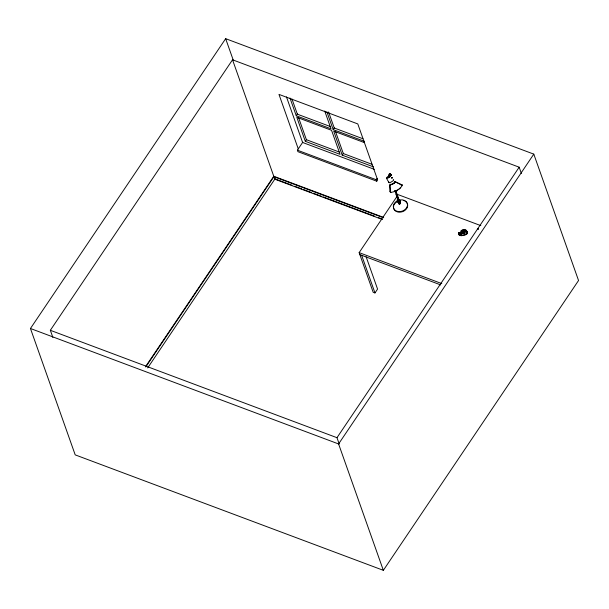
<?xml version="1.0" encoding="UTF-8"?>
<svg xmlns="http://www.w3.org/2000/svg" width="609" height="609" viewBox="0 0 609 609"><rect width="100%" height="100%" fill="white"/><g stroke="black" fill="none" stroke-linecap="round" stroke-linejoin="round"><path stroke-width="0.91" d="M389.417 176.709L389.28 174.075L390.209 173.869M390.232 176.443L390.316 174.722L389.417 175.049L389.714 175.681M391.838 177.744L391.968 178.117L391.808 177.645M390.887 192.383L390.24 192.132C390.217 184.961 387.636 184.946 392.759 183.964C394.229 183.682 395.469 181.261 394.799 181.512L402.321 185.372C400.09 189.33 395.264 191.919 390.803 192.391M386.433 178.201L386.456 177.995A2.801 0.769 -28.1 0 1 387.286 177.082L388.786 176.184A1.926 0.525 -28.1 0 1 390.072 175.811L390.399 176.191A2.801 0.769 -28.1 0 1 389.57 177.097L388.07 178.003A1.926 0.525 -28.1 0 1 386.784 178.376L386.433 178.201L389.06 182.761A2.466 0.678 -28.1 0 0 390.712 182.289L392.638 181.124A3.593 0.982 -28.1 0 0 393.703 179.959L393.285 179.472M388.611 182.54L388.641 182.274A3.593 0.982 -28.1 0 1 388.846 181.931M399.238 202.827C398.545 204.358 400.653 202.591 400.189 203.604C397.365 204.51 402.222 203.741 399.77 202.637M399.664 201.967L399.314 202.378M400.463 203.17L400.227 203.68L398.933 199.737C400.501 199.113 400.6 203.954 399.344 199.661M478.103 229.296L478.111 228.611M478.012 229.159L478.377 228.771M459.719 234.161C461.47 235.295 459.666 232.836 461.188 233.034A1.439 0.875 -10.8 0 0 461.515 232.889M466.829 231.557L466.608 230.704A3.258 1.987 -10.8 0 0 461.089 230.819L461.165 232.28L462.094 232.882A1.439 0.875 -10.8 0 1 461.424 234.305L461.066 234.396A1.439 0.875 -10.8 0 1 459.772 234.176L458.501 233.156L458.973 232.653M458.973 233.757L458.402 232.623M461.165 232.28L461.371 232.059A3.197 1.949 -10.8 0 1 466.776 231.945L467.164 233.255A2.215 1.355 -10.8 0 1 465.428 234.769L461.881 235.653A3.41 2.078 -10.8 0 1 459.079 234.907L458.455 232.745L458.714 233.947L459.201 233.826L458.942 232.569L458.478 232.554M388.649 176.793L388.017 177.211L388.778 176.945M390.194 184.146L390.377 184.748M390.095 191.629L390.354 190.906M394.944 182.19L394.99 181.695M395.096 181.825L394 183.157M461.272 232.585C454.253 231.846 462.36 236.216 461.226 232.204A2.444 1.492 -10.8 0 1 461.34 231.801M399.184 203.025C399.481 204.464 400.631 201.754 399.786 203.322M389.372 177.189L389.22 177.074M458.501 233.156L458.706 233.772M388.846 175.689L388.961 175.499M391.275 174.897L391.123 174.646M30.45 328.495L225.657 38.671L533.796 154.13L578.55 280.505L383.343 570.329L75.204 454.87L30.45 328.495L338.589 443.953L383.343 570.329M52.876 337.462L50.341 330.299L232.531 59.796L519.173 167.193L521.395 173.466M324.726 111.013L331.022 128.811L296.271 115.786L297.573 113.853M145.757 366.321L273.776 176.26L232.531 59.796M145.741 367.014L274.134 176.389L275.009 178.871L147.675 367.92M298.265 148.9L278.968 94.387L357.787 123.924L377.626 179.921L376.758 181.208L297.93 151.679L297.398 150.187L302.772 142.209M305.315 141.326L296.804 117.286L331.555 130.311L340.066 154.351L305.315 141.326L306.616 139.392M364.456 141.334L333.176 129.618L334.478 127.684M373.5 166.874L342.22 155.15L343.522 153.224M376.758 181.208L376.225 179.724L377.093 178.437M366.138 256.8L377.572 289.085L374.969 292.952L373.18 292.282L359.143 252.628L398.179 194.667L480.844 225.642M339.205 443.969L336.983 437.696L519.173 167.193M338.589 443.953L533.796 154.13M388.702 176.953L388.116 177.211L388.679 177.059M398.933 199.737L399.222 199.288M400.151 201.625L399.352 202.477L398.72 202.142M398.705 201.845L399.184 201.579M399.139 202.721L399.093 203.931L398.316 201.32M399.07 202.949L399.2 203.878M461.378 233.27L461.439 233.437A2.444 1.492 -10.8 0 0 462.003 234.062M388.177 177.12L388.39 176.945M458.577 232.714L458.889 233.81M478.149 228.588L477.936 229.022M393.939 183.202L391.8 184.42M399.07 189.011L399.649 188.554M394.282 182.906L392.455 184.116M399.717 188.501L400.357 187.998M394.411 191.53L394.343 191.089M388.862 175.476L388.862 175.765M458.607 233.666L459.133 233.574M395.987 190.861L397.578 189.97M389.258 177.478L388.885 177.318L389.288 177.173M388.42 177.196L388.534 176.937M399.222 201.739L398.552 201.252L399.435 201.282M391.846 184.42L390.681 184.748M389.181 174.341L389.318 174.745L389.334 174.212M390.354 174.616L390.331 173.984L390.529 175.415M390.125 173.9L389.235 174.616M397.251 200.11L397.959 200.056L398.979 203.482M397.289 200.224L397.959 200.056M397.426 200.589L397.662 201.023L397.456 200.452M399.268 200.186L399.268 200.475M398.248 200.612L399.062 200.346L398.355 200.993M397.327 200.346L397.723 201.198L397.411 200.597M399.74 200.536L400.067 201.655M398.469 201.8L399.116 203.901M398.058 202.31L398.72 202.416L398.058 202.31L397.296 199.95M398.697 202.553L398.705 202.036M397.883 200.079L398.964 203.711M399.306 203.946L400.083 203.299L399.306 203.946L394.822 190.678M400.182 203.589L399.748 201.899M458.973 232.714L458.539 233.323M391.252 184.634L390.293 184.748M458.744 232.539L460.45 233.255M400.684 184.618L402.176 184.87M400.661 184.694L401.582 184.687M399.192 202.401L398.773 202.234M399.824 202.546L400.486 203.155M330.375 126.55L297.352 114.18L292 99.054M362.934 138.745L334.257 128.004L328.586 111.987M364.113 142.514L333.709 131.118L342.22 155.15M339.411 152.083L306.396 139.712L298.517 117.461M371.977 164.285L343.301 153.544L335.422 131.285M374.345 169.34L302.604 142.46L286.466 96.884M297.398 150.187L376.225 179.724M273.776 176.26L383.693 217.443M383.472 217.763L273.913 176.717L274.788 179.191L382.574 219.575M274.651 178.734L291.932 185.212M294.604 186.217L301.729 188.881M303.51 189.551L311.526 192.551M313.308 193.22L321.324 196.227M323.105 196.89L374.771 216.248M378.334 217.588L381.006 218.585M359.143 252.628L441.799 283.604M359.843 254.615L440.726 284.921M50.341 330.299L336.983 437.696M394.769 181.589L402.13 184.946M397.274 199.874L398.134 202.287L397.647 201.221M458.836 233.635L458.44 232.92M396.596 190.845L396.505 190.548M396.467 190.975L396.375 190.724M389.501 175.019L389.699 175.628M388.473 175.4L388.687 176.047L388.473 175.4M391.602 177.554L391.762 178.041M390.247 173.984L390.415 174.265M391.153 175.103L390.986 174.585L391.138 175.057M390.399 174.73L390.506 175.072M390.613 175.4L390.087 173.809M395.089 191.462L394.906 190.906M400.197 203.102L399.017 199.714M389.456 175.103L389.631 175.415M467.126 232.76L466.852 231.976A3.258 1.987 -10.8 0 0 461.333 232.09M326.873 111.82L333.176 129.618M361.632 255.285L374.969 292.952M289.968 97.996L296.271 115.786M225.657 38.671L233.27 60.184M395.88 191.135L395.721 190.64M389.631 175.704L389.6 175.316M399.671 200.361L399.466 199.79M395.804 190.708L399.169 200.726M395.637 190.411L400.113 203.68M396.154 194.431L399.192 203.566M396.764 190.495L396.901 190.944L396.695 190.32M458.737 234.122L459.125 234.823A3.342 2.033 -10.8 0 0 461.866 235.561L465.405 234.678A2.154 1.317 -10.8 0 0 467.095 233.209L466.89 231.489M399.588 201.373L399.458 200.947L399.504 201.404M390.148 184.641L390.179 191.629M389.197 174.105L389.41 175.019M466.791 231.991L466.555 230.773A3.197 1.949 -10.8 0 0 461.15 230.887L461.196 232.257M461.401 233.171L461.386 233.049A2.444 1.492 -10.8 0 1 461.774 232.257M464.728 232.333A1.02 0.617 -10.8 0 1 463.54 233.057A1.02 0.617 -10.8 0 1 462.764 232.341M460.008 234.267A3.41 2.078 -10.8 0 0 461.637 234.389A3.342 2.033 -10.8 0 1 460.054 234.275M466.875 232.044A2.154 1.317 -10.8 0 1 466.76 232.44M460.823 233.125A1.439 0.875 -10.8 0 1 459.536 232.912M466.928 231.983A2.215 1.355 -10.8 0 1 466.814 232.394M464.035 232.311A0.952 0.579 -10.8 0 1 462.909 232.311M461.843 233.217A2.444 1.492 -10.8 0 1 461.485 232.935M464.066 232.341A1.02 0.617 -10.8 0 1 462.863 232.341M463.792 232.333A0.952 0.579 -10.8 0 1 463.091 232.333M464.971 233.178A1.416 0.86 -10.8 0 1 464.736 233.376M464.439 233.544A1.416 0.86 -10.8 0 1 464.088 233.658M462.764 233.544A1.416 0.86 -10.8 0 1 462.87 232.303M464.598 232.295A1.089 0.662 -10.8 0 1 464.446 233.3A1.089 0.662 -10.8 0 1 462.893 233.308A1.089 0.662 -10.8 0 1 463.312 232.303M464.363 232.41A1.089 0.662 -10.8 0 1 462.589 232.257M404.84 201.031A7.278 5.74 -19.5 0 1 406.804 208.377A7.278 5.74 -19.5 0 1 397.905 212.031A7.278 5.74 -19.5 0 1 393.719 205.606M394.008 204.868A7.278 5.74 -19.5 0 1 394.396 204.16M394.624 203.817A7.278 5.74 -19.5 0 1 394.883 203.482M395.157 203.155A7.278 5.74 -19.5 0 1 395.454 202.85M395.774 202.553A7.278 5.74 -19.5 0 1 396.116 202.264M396.474 201.998A7.278 5.74 -19.5 0 1 396.847 201.746M397.631 201.305A7.278 5.74 -19.5 0 1 398.042 201.107M403.287 200.506A7.278 5.74 -19.5 0 1 403.698 200.605M391.404 174.478L391.602 175.103L391.42 174.517M392.021 177.44L392.219 178.049L392.036 177.485M463.327 233.605A0.952 0.579 -10.8 0 0 464.781 232.973A0.952 0.579 -10.8 0 0 463.403 232.531A0.952 0.579 -10.8 0 0 463.32 233.552A0.952 0.579 -10.8 0 0 464.774 232.92A0.952 0.579 -10.8 0 0 463.419 232.585A0.952 0.579 -10.8 0 0 463.327 233.605A1.02 0.617 -10.8 0 0 464.834 232.92A1.02 0.617 -10.8 0 0 463.373 232.501A1.02 0.617 -10.8 0 0 463.282 233.59M398.415 211.605A7.278 5.74 -19.5 0 0 407.322 203.467A7.278 5.74 -19.5 0 0 395.477 202.104A7.278 5.74 -19.5 0 0 398.415 211.605"/></g></svg>
